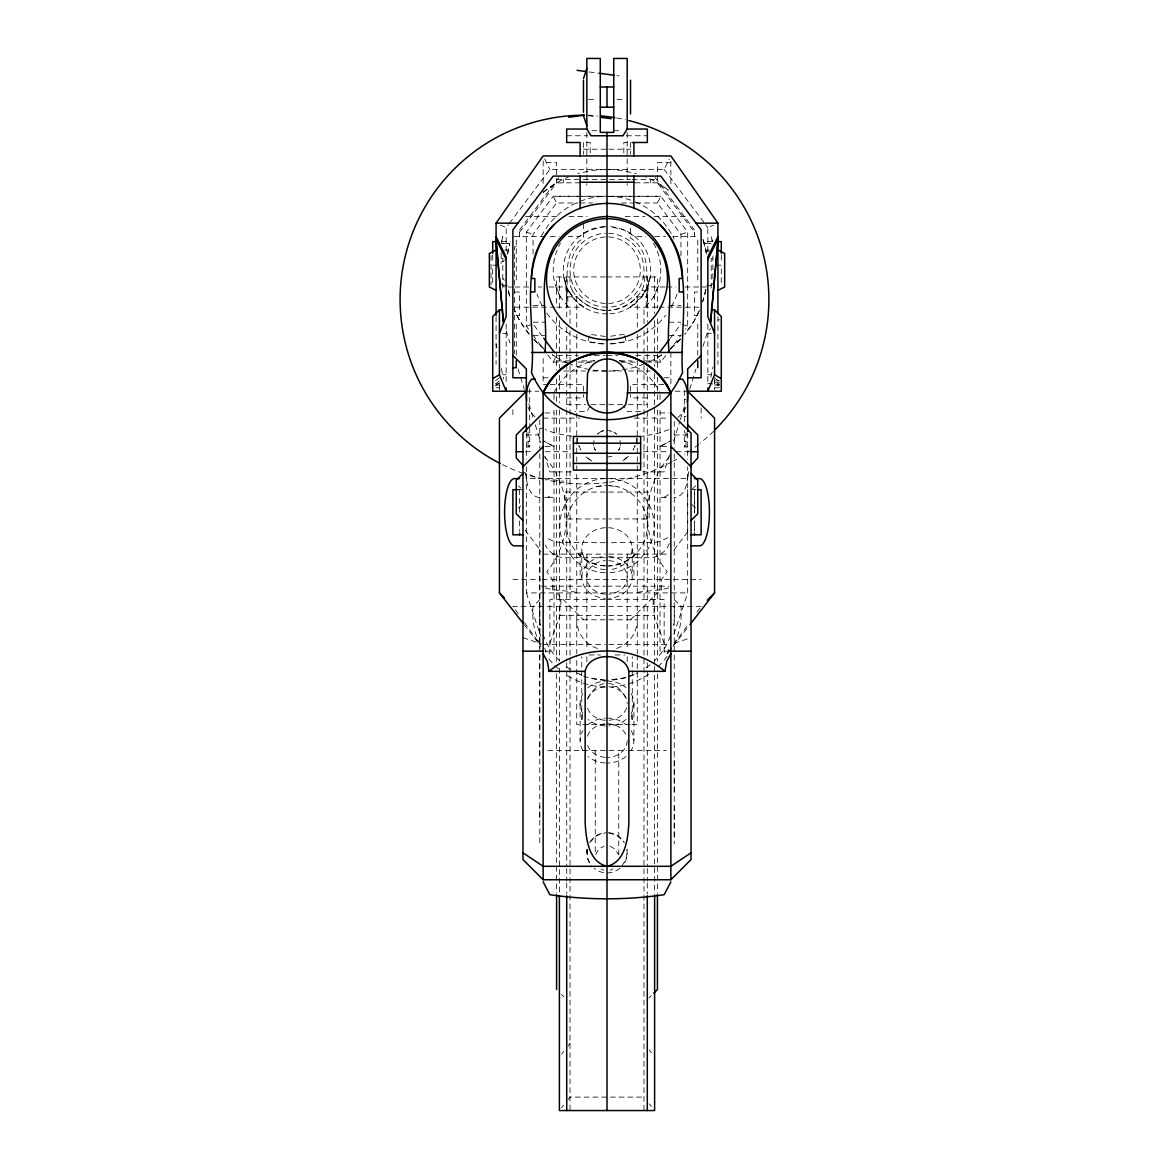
<?xml version="1.0" encoding="UTF-8"?>
<svg xmlns="http://www.w3.org/2000/svg" width="1169" height="1169" viewBox="0 0 1169 1169"><rect width="100%" height="100%" fill="white"/><g stroke="black" fill="none" stroke-linecap="round" stroke-linejoin="round"><path stroke-width="0.75" stroke-dasharray="5 3.75" d="M539.786 817.847L539.786 806.099M539.786 755.919L539.786 546.873M618.766 854.641L618.766 750.381M674.235 836.405L674.235 757.614M687.679 534.803L687.679 489.665M694.401 512.314L694.401 489.665L694.459 513.133M694.459 531.194L694.459 522.163M519.635 232.105L519.591 236.606L519.635 232.105L556.59 182.817L556.59 162.652L543.147 162.652M539.786 606.346L539.61 616.253A67.495 67.495 0 0 0 540.721 625.503M647.407 296.868L647.29 303.823A26.726 3.609 90 0 1 648.357 284.812A27.208 3.682 90 0 1 650.943 276.951A27.208 3.682 -90 0 0 647.772 290.35L647.407 296.868L636.827 296.868C629.901 304.977 619.365 309.727 608.742 310.209M687.679 475.783C687.504 484.302 684.523 496.284 674.571 497.629M582.63 714.639L581.753 721.448L581.753 656.759M636.842 438.054L636.228 442.744A30.248 30.248 0 0 0 637.09 438.083M589.541 862.941L587.525 858.075L587.525 847.627A20.165 20.165 0 0 0 589.541 862.941L592.128 866.302M688.599 471.662L687.679 478.618L608.801 478.618M507.594 254.214L509.874 243.327L501.121 243.313L502.802 236.606L501.326 243.02M705.828 289.181L702.437 302.143M710.84 377.28L713.075 366.818M589.439 335.795L587.875 341.64L605.396 344.051A73.954 73.954 0 0 1 546.434 312.634M669.428 454.829L664.153 471.896L642.716 471.896M673.709 441.034L679.803 421.351M680.329 419.613L685.443 403.115M689.71 389.321L695.979 369.068M702.993 346.404L707.844 330.725L710.737 328.796M607.003 599.624L664.153 599.624L664.153 653.413L667.514 653.413L669.238 648.225M673.855 634.387L687.679 592.902L687.679 466.752M549.868 643.33L559.951 615.595L559.951 599.624M595.649 854.583L598.689 849.235L603.964 846.137M636.827 296.868C642 291.519 645.639 284.564 643.987 276.936M643.987 323.579L643.987 309.054L653.588 297.101L657.431 287.822M619.994 447.113L618.649 450.357A13.443 13.443 0 0 0 620.461 443.636L619.994 440.158A13.443 13.443 0 0 0 618.649 436.914M635.015 445.667L633.203 450.05A30.248 30.248 0 0 0 635.249 445.754M621.893 866.302L626.496 858.075L627.183 849.512M685.925 407.265L683.836 411.795L677.962 417.45M657.299 307.184L630.149 307.184L641.679 296.809L647.378 286.931A43.691 43.691 0 0 0 609.867 226.611L623.735 229.84L634.811 236.606L645.683 236.606M698.711 311.758L694.342 320.627L684.829 334.086M609.867 313.818A43.691 43.691 0 0 0 644.85 292.06L647.378 286.975L665.219 286.99M644.85 292.06L645.887 289.97M669.413 543.556C666.14 551.724 657.957 557.788 649.029 557.701L564.992 557.701C556.649 557.759 548.772 552.484 545.309 544.973M547.852 354.923L553.229 362.098L556.59 355.361L578.202 355.361M509.45 223.264L549.868 169.373L664.153 169.373L669.384 158.911M680.957 255.879L680.957 234.355L657.431 202.982L660.792 196.26L687.679 232.12L687.679 326.239L685.487 329.161M554.004 392.784C561.69 376.564 577.106 364.26 594.714 360.651M587.978 698.361C591.675 691.697 597.067 684.143 605.381 683.427M590.17 406.008L586.838 411.386L575.075 411.386M641.416 297.101L643.228 294.5M667.514 653.413L669.618 650.461M673.812 644.587L688.526 623.998M696.929 612.235L700.07 607.822M506.162 251.262L506.162 227.634L508.354 224.726M519.62 229.884L558.855 177.556M528.52 329.161L526.342 326.239L526.342 232.12L553.229 196.26L660.792 196.26L607.003 196.319M533.064 254.082L533.064 234.355L556.59 202.982L578.202 202.982M670.261 338.25L680.957 324.003M646.442 362.098L660.792 362.098L668.025 352.453M669.077 351.051L681.22 334.845M674.06 549.883L687.854 531.486M607.003 566.015C621.207 565.767 634.635 558.022 641.942 545.85A40.331 40.331 0 0 0 608.757 485.383M589.541 842.761L596.921 835.382L605.264 832.912M668.639 651.966L672 647.641M673.11 646.209L688.804 626.043M561.529 1054.073L563.648 1051.384M567.9 1046.007L570.034 1043.318M561.529 1107.861L563.648 1105.173M567.9 1099.795L570.034 1097.106L643.987 1097.106M669.472 456.86C641.138 487.999 640.071 539.333 667.178 571.568L661.552 579.459L661.552 592.902M680.49 339.039L670.874 348.041L670.874 384.499L665.614 384.499M668.405 494.706L665.176 496.883L660.792 497.629L669.194 497.629M518.495 508.077L520.731 505.826M692.165 489.27L697.761 483.63M502.802 261.812L504.482 260.132M710.65 285.894L712.885 283.658M539.786 599.624L533.064 606.346A74.231 74.231 0 0 0 540.677 646.121M630.544 619.789L657.431 592.902M648.868 998.092L651.323 995.652M543.147 192.388L556.59 182.89L578.991 182.817M619.877 868.172C612.863 874.5 601.158 874.5 594.144 868.172M495.408 380.802L499.441 377.821M495.408 383.9L499.441 380.904L499.441 389.511M495.408 385.785L499.441 382.804L496.08 382.804M632.151 305.854L634.343 304.232M667.952 537.682L659.944 541.466L654.684 542.431L607.003 542.723M657.431 357.539L661.537 354.791M660.017 446.558L670.874 440.713L660.017 446.558L669.063 446.558M628.337 676.676L637.266 672.949M668.858 429.607L658.279 433.392L641.913 436.285M610.057 870.277L612.892 868.976M707.844 251.262L707.844 227.634L713.616 225.076M680.957 234.355L687.679 232.12M526.342 326.239L533.064 324.003L541.612 335.401M674.235 643.33L691.04 637.719M668.697 587.934L662.312 589.556L638.946 592.011L638.946 592.902M496.08 384.28L499.441 383.476M625.415 677.728L607.003 680.285M624.188 334.334L608.742 336.482M607.003 457.079L610.496 456.626A13.443 13.443 0 0 0 613.725 455.282M596.57 486.713L605.264 485.573M605.367 169.476L593.852 170.236L580.905 172.807A100.841 100.841 0 0 0 577.734 173.713M605.586 226.611L590.287 229.84L579.21 236.606L568.339 236.606M566.249 290.365L566.731 303.823A26.726 3.609 -90 0 0 565.664 284.812A27.208 3.682 -90 0 0 563.063 276.951A27.208 3.682 90 0 1 566.249 290.35L572.182 290.35C579.503 302.435 592.844 310.223 607.003 310.428M588.518 99.584L596.921 99.584M617.086 99.584L625.503 99.584M591.879 130.723L600.281 130.723M613.725 130.723L622.142 130.723M566.673 135.765L587.525 135.765M626.496 135.765L647.348 135.765M586.838 142.486L590.199 142.486L590.199 154.25M627.183 142.486L623.822 142.486L623.822 154.25M583.477 149.208L607.003 149.208M608.815 149.208L630.544 149.208M670.874 162.652L657.431 162.652L657.431 182.89L694.386 232.105L694.415 234.048M556.59 179.529L581.797 179.529M583.419 179.456L630.602 179.456M632.224 179.529L657.431 179.529M635.03 182.817L657.431 182.817L668.39 190.211A100.841 100.841 0 0 0 645.595 177.045M579.999 202.982L592.61 202.982M621.411 202.982L634.022 202.982M635.819 202.982L657.431 202.982M525.539 216.44L559.936 216.44M568.996 216.44L587.101 216.44M625.108 216.44L645.025 216.44M654.07 216.44L688.468 216.44M513.965 236.606L542.957 236.606M550.204 236.606L559.264 236.606M654.742 236.606L665.629 236.606M672.876 236.606L698.244 236.606M501.589 241.647L510.444 241.647M712.432 241.647L703.577 241.647L706.427 254.214M502.875 243.327L509.874 243.327M703.007 239.981L704.147 243.327L711.147 243.327M704.147 243.327L712.885 243.313M516.26 246.688L514.579 246.688L514.579 353.71M504.774 250.049L508.427 250.049M705.594 250.049L709.247 250.049M705.828 251.247L709.364 251.247M501.121 258.451L502.802 258.451L502.802 290.38M712.885 258.451L711.205 258.451L711.205 290.38M497.76 265.173L492.719 265.173L492.719 285.338M716.246 265.173L721.288 265.173L721.288 285.338M605.264 276.936L556.59 276.936L556.59 306.103M607.003 276.936L657.431 276.936L657.431 307.929M502.524 285.338L507.419 285.338M706.602 285.338L711.497 285.338M513.103 287.019L507.755 287.019L509.874 297.101M514.886 287.019L529.162 287.004M538.091 287.004L541.656 287.004M548.802 286.99L566.644 286.975A43.691 43.691 0 0 1 605.586 226.538M514.579 292.06L519.62 292.06L519.62 315.586L514.579 315.586M697.761 292.06L694.401 292.06L694.401 315.586L697.761 315.586M566.614 296.868L577.194 296.868M533.181 305.387L544.944 305.387M669.077 305.387L680.84 305.387M515.105 307.184L554.91 307.184M556.722 307.184L583.857 307.184L576.112 301.12L568.134 289.97M659.111 307.184L698.916 307.184M717.927 319.897L719.68 319.897M533.181 322.191L544.944 322.191M669.077 322.191L680.84 322.191M502.802 333.34L506.162 333.34M707.844 333.34L711.205 333.34M533.181 335.635L544.944 335.635M669.077 335.635L680.84 335.635M594.407 355.361L605.206 355.361M607.003 355.361L617.817 355.361M635.819 355.361L657.431 355.361L660.792 362.098M556.59 360.9L569.201 360.9M581.797 360.9L594.407 360.9M619.614 360.9L632.224 360.9M644.82 360.9L657.431 360.9M553.229 362.098L567.564 362.098M578.319 362.098L592.668 362.098M621.353 362.098L635.688 362.098M563.794 370.997L585.406 370.997M592.61 370.997L621.411 370.997M628.615 370.997L650.227 370.997M502.802 374.752L506.162 374.752M707.844 374.752L711.205 374.752M543.147 377.777L549.868 377.777M664.153 377.777L670.874 377.777M719.607 380.904L714.566 380.904L718.599 383.9M719.607 382.804L714.566 382.804L718.599 385.785M707.844 383.476L719.607 384.674M548.407 384.499L543.147 384.499L543.147 355.04M550.161 384.499L583.477 384.499L583.477 392.901M663.86 384.499L630.544 384.499L630.544 392.901M496.08 385.083L499.441 385.083M714.566 385.083L719.607 385.083M496.08 387.787L499.441 387.787M714.566 387.787L719.607 387.787M526.342 391.22L538.938 391.22M675.083 391.22L687.679 391.22M566.673 397.942L583.477 397.942L583.477 394.581M647.348 397.942L630.544 397.942L630.544 394.581M684.318 399.623L685.998 399.623M566.673 404.664L585.786 404.664M591.003 404.664L607.003 404.664M608.786 404.664L623.019 404.664M628.235 404.664L647.348 404.664M640.627 411.386L627.183 411.386L623.851 406.008M544.959 412.949L554.004 412.949M660.017 412.949L669.063 412.949M684.318 416.427L685.998 416.427M543.147 418.107L579.751 418.107M634.27 418.107L669.048 418.107M539.786 428.205L543.147 428.205M526.342 434.926L539.786 434.926M674.235 434.926L687.679 434.926M528.023 441.619L529.703 441.619M684.318 441.619L685.998 441.619M528.023 446.09L529.703 446.09M684.318 446.09L685.998 446.09M544.959 446.558L554.004 446.558L543.147 440.713L554.004 446.558M526.342 447.011L529.703 447.011L529.703 426.539M687.679 447.011L684.318 447.011L684.318 430.382M525.334 451.731L533.064 451.731M545.236 451.731L570.706 451.731M643.315 451.731L668.785 451.731M675.916 451.731L688.687 451.731M571.29 471.896L549.868 471.896L545.017 456.202M605.221 478.618L526.342 478.618L525.422 471.662M517.925 489.665L526.342 489.665M692.72 489.665L696.081 489.665M605.264 492.061L564.919 492.061L564.919 518.948L605.264 518.948M608.757 492.061L649.102 492.061L649.102 518.948L608.757 518.948M544.827 497.629L553.229 497.629L548.846 496.883L545.616 494.706M605.264 542.723L559.337 542.431L554.062 541.466L546.069 537.682M543.147 554.121L605.264 554.121M608.742 554.121L669.048 554.121M512.884 579.459L540.268 579.459M542.08 579.459L701.122 579.459M541.539 586.18L605.235 586.18M607.003 586.18L668.946 586.18M526.342 466.752L526.342 592.902L687.679 592.902M605.264 599.624L549.868 599.624L549.868 653.413L546.507 653.413L544.783 648.225M701.122 606.346L512.884 606.346L518.145 613.696M559.951 615.595L605.206 615.595M608.815 615.595L654.07 615.595L664.153 643.33M605.235 619.789L576.755 619.789A30.248 30.248 0 0 0 599.186 649.014M608.786 619.789L637.266 619.789A30.248 30.248 0 0 1 616.355 648.561M543.147 644.44L605.191 644.44M608.83 644.44L669.048 644.44M544.959 651.162L554.004 651.162L554.004 407.908M669.063 651.162L660.017 651.162L660.017 407.908M589.147 654.961L600.471 654.961M615.069 654.961L624.86 654.961M605.235 724.575L576.755 724.575L576.755 655.312M608.786 724.575L630.149 724.575M631.918 724.575L637.266 724.575L637.266 655.312M547.764 750.381L626.905 750.381M628.557 750.381L666.257 750.381M578.319 196.29L553.229 196.26L556.59 202.982M580.116 196.29L605.221 196.319M667.002 286.99L675.93 287.004M684.844 287.004L706.266 287.019M641.839 290.35L647.772 290.365M608.654 169.476L620.169 170.236L633.101 172.807A100.841 100.841 0 0 1 636.272 173.713M605.279 336.482L589.834 334.334M605.323 680.168L588.591 677.728M589.088 71.937L600.208 73.399M616.969 75.605L618.854 75.853M588.358 115.687L597.388 116.871M607.003 430.192L613.725 431.989L616.516 434.123A13.443 13.443 0 0 0 610.496 430.645M608.742 485.573L617.451 486.713M542.957 478.457L536.776 477.639L523.917 472.305M544.316 478.632L563.385 481.146M605.264 565.781C591.646 565.372 579.108 557.379 572.079 545.85A40.331 40.331 0 0 1 605.264 485.383M608.742 832.912L617.086 835.382L624.48 842.761M572.109 436.285L555.743 433.407L545.163 429.607M539.45 497.629C529.499 496.284 526.503 484.302 526.342 475.783M619.307 360.651C636.915 364.26 652.331 376.564 660.017 392.784M608.64 683.427C616.954 684.143 622.346 691.697 626.029 698.361M545.324 587.934L551.695 589.556L575.075 592.011L575.075 592.902M526.342 232.12L533.064 234.355M682.638 324.558L687.679 326.239M522.981 637.719L541.466 643.885M576.755 672.949L585.684 676.676M610.057 846.137L615.332 849.235L618.372 854.583M500.405 225.076L506.162 227.634M601.129 868.976L603.964 870.277M552.469 354.791L556.59 357.539M534.993 416.719L530.171 411.795L528.096 407.265M579.678 304.232L581.87 305.854M714.566 377.821L718.599 380.802M543.147 348.041L533.532 339.039M502.802 278.617L504.482 280.297M501.121 283.658L504.482 287.019M674.235 599.624L680.957 606.346A74.231 74.231 0 0 1 673.329 646.121M556.59 592.902L583.477 619.789M561.471 994.424L563.926 996.879M692.165 504.687L695.526 508.077M518.495 485.88L520.731 488.145M529.177 334.086L519.679 320.627L514.579 310.282M544.549 456.86C572.868 487.999 573.95 539.333 546.844 571.568L552.469 579.459L552.469 592.902M649.306 1050.04L651.425 1052.728M649.306 1103.828L651.425 1106.517M524.092 624.597L540.896 646.209M556.59 287.822L560.433 297.101L570.034 309.054L570.034 323.579M664.153 169.373L704.571 223.264M705.667 224.726L707.844 227.634M655.151 177.556L694.401 229.884M532.903 334.992L542.474 347.748M525.1 530.068L541.013 551.3M524.443 622.522L540.195 644.587M570.793 294.5L572.591 297.101M544.637 158.911L549.868 169.373M569.171 292.06L566.644 286.975L569.171 292.06A43.691 43.691 0 0 0 607.003 313.906M594.027 447.113L595.372 450.357A13.443 13.443 0 0 1 593.56 443.636L594.027 440.158A13.443 13.443 0 0 1 595.372 436.914M578.991 445.667L580.803 450.05A30.248 30.248 0 0 1 578.757 445.754M572.182 290.35L570.034 285.148L570.034 276.936M526.342 592.902L540.736 636.126M506.162 330.725L509.947 342.926M518.042 369.068L524.311 389.321M528.826 403.919L533.385 418.634M535.3 424.829L540.852 442.759M624.582 335.795L626.146 341.64L608.611 344.051A73.954 73.954 0 0 0 665.672 315.235M712.476 241.632L711.205 236.606L712.316 241.413M496.08 344.168L496.825 347.646M501.311 368.571L503.561 379.019M577.165 438.054L577.793 442.744A30.248 30.248 0 0 1 576.916 438.083M631.392 714.639L632.268 721.448L632.268 656.759M674.235 606.346L674.411 616.253A67.495 67.495 0 0 1 673.3 625.503M721.288 255.09L721.288 261.812M717.927 316.799L717.927 364.333M714.566 379.063L714.566 389.511M712.885 255.953L712.885 280.107M707.844 323.974L707.844 384.63M701.122 408.025L701.122 418.107M697.761 239.966L697.761 283.658M697.761 324.003L697.761 355.756M694.386 232.105L694.415 236.606M694.401 520.921L694.401 529.981M687.679 433.1L687.679 459.534M685.998 432.135L685.998 447.011M684.318 390.446L684.318 424.829M674.235 421.468L674.235 448.224M674.235 453.864L674.235 793.912M674.235 806.099L674.235 843.901M670.874 161.395L670.874 185.389M660.017 394.464L660.017 401.186M657.431 318.816L657.431 368.469M657.431 377.178L657.431 402.735M657.431 409.998L657.431 599.624M657.431 606.346L657.431 661.084M657.431 673.87L657.431 892.838M654.611 276.936L654.611 313.394M654.611 320.686L654.611 366.262M654.611 373.569L654.611 599.624M654.611 606.346L654.611 664.737M654.611 666.418L654.611 894.65M654.07 599.624L654.07 615.595M653.15 599.624L653.15 606.346M650.709 179.456L650.709 182.817M647.29 276.936L647.29 322.089M647.29 327.978L647.29 361.747M647.29 367.738L647.29 599.624M647.29 606.346L647.29 655.488M647.29 662.779L647.29 866.638M647.29 868.465L647.29 881.207M647.29 883.019L647.29 893.949M646.34 306.541C645.127 283.789 653.807 253.074 630.544 238.008L630.544 223.644M643.987 330.842L643.987 599.624M643.987 606.346L643.987 1110.55M637.266 327.276L637.266 296.298L635.454 298.65A40.214 40.214 0 0 1 608.757 310.399M637.266 334.363L637.266 653.603M633.905 552.572L633.905 579.459M633.919 703.563L633.919 740.576M608.654 527.701A25.207 21.042 0 0 1 632.224 548.699L632.224 577.384A25.207 21.042 0 0 1 608.654 598.382M630.544 142.486L630.544 154.25M627.183 132.594L627.183 173.173M627.183 174.897L627.183 185.316M627.183 554.121L627.183 649.569M627.183 656.7L627.183 662.107M595.24 750.381L595.24 854.641M586.838 132.594L586.838 173.173M586.838 174.897L586.838 185.316M586.838 554.121L586.838 649.569M586.838 656.7L586.838 662.107M586.838 849.512L586.838 852.844M583.477 142.486L583.477 154.25M583.477 223.644L583.477 238.008C560.214 253.074 568.894 283.789 567.681 306.541M605.367 527.701A25.207 21.042 0 0 0 581.797 548.699L581.797 577.384A25.207 21.042 0 0 0 605.367 598.382M580.116 552.572L580.116 579.459M580.102 703.563L580.102 740.576M576.755 327.276L576.755 296.298L578.567 298.65A40.214 40.214 0 0 0 605.264 310.399M576.755 334.363L576.755 653.603M570.034 330.842L570.034 599.624M570.034 606.346L570.034 1110.55M566.731 276.936L566.731 320.686M566.731 327.364L566.731 362.624M566.731 364.085L566.731 408.2M566.731 409.734L566.731 599.624M566.731 606.346L566.731 660.953M566.731 662.779L566.731 866.638M566.731 868.465L566.731 881.207M566.731 883.019L566.731 893.949M563.312 179.456L563.312 182.817M560.872 599.624L560.872 606.346M559.396 276.936L559.396 311.582M559.396 320.686L559.396 368.089M559.396 375.381L559.396 402.735M559.396 410.027L559.396 599.624M559.396 606.346L559.396 661.084M559.396 668.23L559.396 894.65M556.59 317.004L556.59 369.915M556.59 378.99L556.59 402.735M556.59 409.998L556.59 599.624M556.59 606.346L556.59 661.084M556.59 673.87L556.59 892.838M554.004 394.464L554.004 401.186M543.147 160.957L543.147 185.389M539.786 419.788L539.786 448.224M539.786 453.864L539.786 648.05M539.786 655.21L539.786 731.356M539.786 741.467L539.786 843.901M529.703 388.634L529.703 424.829M528.023 432.135L528.023 447.011M526.342 433.1L526.342 459.534M519.62 489.665L519.562 513.133M519.62 520.921L519.562 531.194M516.26 239.966L516.26 283.658M516.26 324.003L516.26 355.756M512.884 409.705L512.884 418.107M506.162 323.974L506.162 384.63M501.121 252.752L501.121 263.493M496.08 316.799L496.08 364.333M492.719 255.09L492.719 261.812M491.038 255.543L491.038 284.885M713.616 431.171A184.366 184.366 0 0 1 700.275 443.036M698.872 444.162A184.366 184.366 0 0 1 693.144 448.516M691.683 449.568A184.366 184.366 0 0 1 684.274 454.595M676.69 459.227A184.366 184.366 0 0 1 673.607 460.966M672.043 461.813A184.366 184.366 0 0 1 609.458 482.227M607.675 482.461A184.366 184.366 0 0 1 545.412 479.728M543.673 479.348A184.366 184.366 0 0 1 524.866 474.015M523.171 473.416A184.366 184.366 0 0 1 501.706 464.283M588.036 115.205A184.366 184.366 0 0 1 596.95 115.599M616.56 117.981A184.366 184.366 0 0 1 625.327 119.749M670.392 635.965A67.495 67.495 0 0 1 654.611 660.631M650.008 664.81A67.495 67.495 0 0 1 643.739 669.413M634.183 674.571A67.495 67.495 0 0 1 610.116 680.212M605.454 680.27A67.495 67.495 0 0 1 579.839 674.571M570.267 669.413A67.495 67.495 0 0 1 564.013 664.81M559.41 660.631A67.495 67.495 0 0 1 543.614 635.965M635.527 554.194A40.331 40.331 0 0 1 608.757 565.971M605.264 565.971A40.331 40.331 0 0 1 578.48 554.194M607.003 478.559A47.111 47.111 0 0 1 647.816 549.24L640.32 558.987A47.111 47.111 0 0 1 607.003 572.795M605.264 572.766A47.111 47.111 0 0 1 573.687 558.987L566.205 549.24A47.111 47.111 0 0 1 605.264 478.589M667.134 656.335A74.231 74.231 0 0 1 655.604 668.902M648.839 674.118A74.231 74.231 0 0 1 608.713 687.007M605.308 687.007A74.231 74.231 0 0 1 565.182 674.118M558.417 668.902A74.231 74.231 0 0 1 546.887 656.335M608.742 236.942A33.316 33.316 0 0 1 640.334 270.214A33.316 33.316 0 0 1 608.742 303.487M605.279 303.487A33.316 33.316 0 0 1 573.687 270.214A33.316 33.316 0 0 1 605.279 236.942M626.876 849.337A20.165 20.165 0 0 1 624.48 862.941M590.491 841.285A20.165 20.165 0 0 1 605.25 832.752M608.757 832.752A20.165 20.165 0 0 1 623.53 841.285M632.224 548.699A25.207 21.042 0 0 1 608.654 569.698M605.367 569.698A25.207 21.042 0 0 1 581.797 548.699M608.654 556.386A25.207 21.042 0 0 1 632.224 577.384M581.797 577.384A25.207 21.042 0 0 1 605.367 556.386M608.757 560.609A20.165 16.834 0 0 1 627.183 577.384A20.165 16.834 0 0 1 608.757 594.159M605.25 594.159A20.165 16.834 0 0 1 586.838 577.384A20.165 16.834 0 0 1 605.25 560.609M626.496 707.917A20.165 16.834 0 0 1 608.757 720.338M605.25 720.338A20.165 16.834 0 0 1 587.525 707.917M587.525 699.208A20.165 16.834 0 0 1 605.25 686.788M608.757 686.788A20.165 16.834 0 0 1 627.183 703.563M627.183 740.576A20.165 16.834 0 0 1 607.003 757.41M605.25 757.351A20.165 16.834 0 0 1 587.525 744.931M587.525 736.222A20.165 16.834 0 0 1 605.25 723.801M607.003 723.743A20.165 16.834 0 0 1 626.496 736.222M631.143 693.626A26.902 22.459 0 0 1 631.143 713.499M626.029 719.446A26.902 22.459 0 0 1 608.757 725.978M605.25 725.978A26.902 22.459 0 0 1 587.978 719.446M582.878 713.499A26.902 22.459 0 0 1 582.878 693.626M587.978 687.679A26.902 22.459 0 0 1 605.25 681.147M607.003 681.103A26.902 22.459 0 0 1 626.029 687.679M631.143 730.64A26.902 22.459 0 0 1 631.143 750.513M626.029 756.46A26.902 22.459 0 0 1 607.003 763.036M605.25 762.992A26.902 22.459 0 0 1 587.978 756.46M582.878 750.513A26.902 22.459 0 0 1 582.878 730.64M587.978 724.692A26.902 22.459 0 0 1 605.25 718.161M607.003 718.117A26.902 22.459 0 0 1 626.029 724.692M653.588 243.327A53.789 53.789 0 0 1 653.588 297.101M560.433 297.101A53.789 53.789 0 0 1 560.433 243.327M705.915 289.883A100.841 100.841 0 0 1 703.022 301.061M699.53 310.326A100.841 100.841 0 0 1 684.961 334.188M680.606 339.156A100.841 100.841 0 0 1 668.39 350.218M661.654 354.967A100.841 100.841 0 0 1 645.595 363.384M644.075 363.997A100.841 100.841 0 0 1 608.654 371.041M607.003 371.055A100.841 100.841 0 0 1 569.946 363.997M568.412 363.384A100.841 100.841 0 0 1 552.367 354.967M544.316 349.21A100.841 100.841 0 0 1 533.415 339.156M529.06 334.188A100.841 100.841 0 0 1 513.849 308.806M509.611 296.312A100.841 100.841 0 0 1 508.442 291.505M507.521 253.79A100.841 100.841 0 0 1 509.611 244.116M543.044 192.257A100.841 100.841 0 0 1 568.412 177.045M703.022 239.367A100.841 100.841 0 0 1 706.5 253.79M608.625 233.274A36.97 36.97 0 0 1 643.987 270.214A36.97 36.97 0 0 1 608.625 307.155M607.003 307.184A36.97 36.97 0 0 1 570.048 271.018A36.97 36.97 0 0 1 605.396 233.274M677.041 293.989A73.954 73.954 0 0 1 671.05 307.184M542.182 305.781A73.954 73.954 0 0 1 536.98 293.989M541.422 236.065A73.954 73.954 0 0 1 578.713 201.901M580.204 201.287A73.954 73.954 0 0 1 605.396 196.29M608.625 196.29A73.954 73.954 0 0 1 633.817 201.287M635.308 201.901A73.954 73.954 0 0 1 674.031 238.958M600.281 431.989L597.505 434.123A13.443 13.443 0 0 1 603.525 430.645L600.281 431.989M628.396 456.305L622.142 461.112A30.248 30.248 0 0 0 628.396 456.305M591.879 461.112L585.611 456.305A30.248 30.248 0 0 0 591.879 461.112"/><path stroke-width="1.5" d="M607.003 879.439L607.003 1110.55M687.24 401.99C688.205 394.201 687.445 385.492 682.462 379.121L678.765 379.121M628.864 671.342L628.864 822.596C628.045 838.378 625.473 862.079 607.003 866.302C588.548 862.079 585.961 838.378 585.158 822.596L585.158 671.342C588.781 651.703 625.24 651.703 628.864 671.342L664.942 671.342L666.725 661.259L670.874 653.866M717.927 242.115L710.591 322.527L717.927 239.353L707.844 259.284M586.838 68.533L583.477 78.571M499.441 333.34L506.162 316.536L506.162 256.961L496.08 236.606M711.205 309.814L714.566 309.814L714.566 374.752L707.844 391.22L707.844 387.933M717.927 236.606L707.844 256.961L707.844 316.536L714.566 333.34M670.874 881.835L664.153 894.709C626.452 900.174 587.569 900.174 549.868 894.709L543.147 881.835M496.08 315.484L496.08 223.162L543.147 155.93L670.874 155.93L717.927 223.162L717.927 313.687M659.564 352.512L669.194 339.682M668.025 352.453L669.077 351.051M553.609 225.106C515.792 264.574 537.082 324.427 531.5 372.619C539.011 389.818 551.11 405.745 569.245 412.394C581.183 417.333 594.115 419.613 607.003 419.671C621.893 419.598 636.886 416.602 650.212 409.851C665.979 402.735 675.273 387.582 682.521 372.619C678.721 320.408 700.742 245.811 644.762 213.109C615.756 196.582 577.354 201.638 553.609 225.106A75.503 75.503 0 0 0 531.5 278.5L534.861 278.5L534.861 291.943L531.5 291.943M691.288 465.174L697.761 457.912L697.761 434.926L687.679 424.829M689.929 624.597L714.566 592.902L714.566 418.107L687.679 391.22L721.288 391.22L721.288 316.536L714.566 309.814M516.26 480.24L522.981 473.46M691.04 520.512L697.761 513.732L697.761 490.308M543.147 653.866L547.282 661.259L549.079 671.342C580.657 644.163 633.364 644.163 664.942 671.342M502.802 309.814L499.441 309.814L492.719 316.536L492.719 391.22L526.342 391.22L499.441 418.107L499.441 592.902L522.981 623.15M526.342 424.829L516.26 434.926L516.26 457.912L522.733 465.174M543.147 412.949L522.981 433.114L522.981 859.566L543.147 879.746L670.874 879.746L691.04 859.566L691.04 433.114L670.874 412.949M522.981 466.738L543.147 446.558M701.122 355.478L687.679 368.922L687.679 431.566M707.245 600.238L714.566 592.902M653.763 993.212L657.431 989.544L657.431 894.65M691.04 852.844L670.874 866.302L543.147 866.302L522.981 852.844M492.719 378.624L499.441 374.752L499.441 309.814M496.08 250.049L489.358 253.41L489.358 287.019L496.08 290.38M717.927 290.38L724.648 287.019L724.648 253.41L717.927 250.049M670.874 879.746L670.874 392.784C648.839 339.916 565.182 339.916 543.147 392.784L543.147 879.746M568.748 117.251L584.5 115.176A184.366 184.366 0 0 0 500.113 463.479M600.281 87.017L613.725 87.017M600.281 107.183L613.725 107.183M632.224 142.486L647.348 142.486L647.348 129.043L627.183 129.043L623.019 135.765L591.003 135.765L586.838 129.043L566.673 129.043L566.673 142.486L580.116 142.486L580.116 155.93M580.116 182.218L633.905 182.218M496.08 223.162L517.94 223.162M696.081 223.162L717.927 223.162M496.27 241.647L492.719 241.647L492.719 253.41M717.751 241.647L721.288 241.647L721.288 253.41M682.521 291.943L679.16 291.943L679.16 278.5L682.521 278.5A75.503 75.503 0 0 0 660.397 225.106M531.5 352.453L682.521 352.453M512.884 367.694L516.26 367.694L516.26 360.71M526.342 377.777L512.884 377.777L512.884 229.884L553.229 176.095L660.792 176.095L701.122 229.884L701.122 377.777L687.679 377.777M535.256 379.121L531.559 379.121C526.898 385.083 525.86 393.222 526.678 400.587M586.838 392.784L543.147 392.784A70.724 70.724 0 0 1 593.808 353.696M627.183 392.784L670.874 392.784A70.724 70.724 0 0 0 620.213 353.696M573.394 443.197L640.627 443.197M516.26 451.731L522.981 451.731M691.04 451.731L697.761 451.731M573.394 453.28L640.627 453.28M573.394 463.377L640.627 463.377M519.562 478.618L514.477 478.618A33.609 9.878 -90 0 0 504.584 512.227A33.609 9.878 -90 0 0 514.477 545.85L522.952 545.85M694.459 478.618L699.544 478.618A33.609 9.878 90 0 1 709.422 512.227A33.609 9.878 90 0 1 699.544 545.85L691.069 545.85M517.925 489.665L512.884 489.665L512.884 534.803L522.981 534.803M697.513 489.665L701.122 489.665L701.122 534.803L691.04 534.803M522.981 651.162L543.147 651.162M670.874 651.162L691.04 651.162M549.079 671.342L585.158 671.342M577.033 70.345L585.888 71.514M599.785 73.34L614.032 75.225M600.603 117.295L611.109 118.683M714.566 374.752L721.288 378.624M670.874 446.558L691.04 466.738M512.884 355.478L526.342 368.922L526.342 431.566M499.441 592.902L504.336 597.797M691.04 473.46L697.761 480.24M522.981 520.512L516.26 513.732L516.26 490.308M543.76 338.25L554.457 352.512M544.944 351.051L545.996 352.453M506.162 259.284L496.08 239.353L503.43 322.512L496.08 242.115M499.441 374.752L506.162 391.22L506.162 387.933M586.838 125.682L583.477 115.643M697.761 360.71L697.761 367.694M697.761 480.81L697.761 488.613M694.401 533.079L694.401 534.803M669.077 352.453C665.029 313.891 681.103 266.152 650.812 234.691C638.917 223.469 623.355 217.025 607.003 216.543C585.201 216.923 564.583 228.817 553.361 247.521C536.878 279.888 548.509 317.88 544.944 352.453M654.611 895.761L654.611 1110.55L559.396 1110.55L559.396 895.761M647.29 895.761L647.29 1110.55M633.905 142.486L633.905 155.93M633.905 176.095L633.905 208.608M630.544 80.252L630.544 113.963M627.183 129.16L627.183 58.45L613.725 58.45L613.725 132.404L600.281 132.404L600.281 58.45L586.838 58.45L586.838 129.16M607.003 87.017L607.003 107.183M607.003 132.404L607.003 351.884M607.003 352.453L607.003 436.081M607.003 436.475L607.003 879.746M583.477 80.252L583.477 112.282M580.116 176.095L580.116 208.608M566.731 895.761L566.731 1110.55M556.59 894.65L556.59 989.544M519.62 533.079L519.62 534.803M516.26 480.81L516.26 488.613M628.79 120.568A184.366 184.366 0 0 1 714.873 429.914M600.53 115.877A184.366 184.366 0 0 1 614.792 117.674M670.611 392.901A70.71 68.299 0 0 0 607.018 352.117A70.71 68.299 0 0 0 543.41 392.901M587.525 373.89L586.838 399.506L588.372 404.649C597.242 415.682 616.779 415.682 625.649 404.649C629.024 389.745 631.143 365.123 612.235 359.628C601.816 356.764 590.257 363.442 587.525 373.89M640.627 436.475L573.394 436.475L573.394 470.099L640.627 470.099L640.627 436.475M564.232 321.957A60.51 60.51 0 0 0 665.453 294.836A60.51 60.51 0 0 0 591.353 220.736A60.51 60.51 0 0 0 564.232 321.957"/></g></svg>
